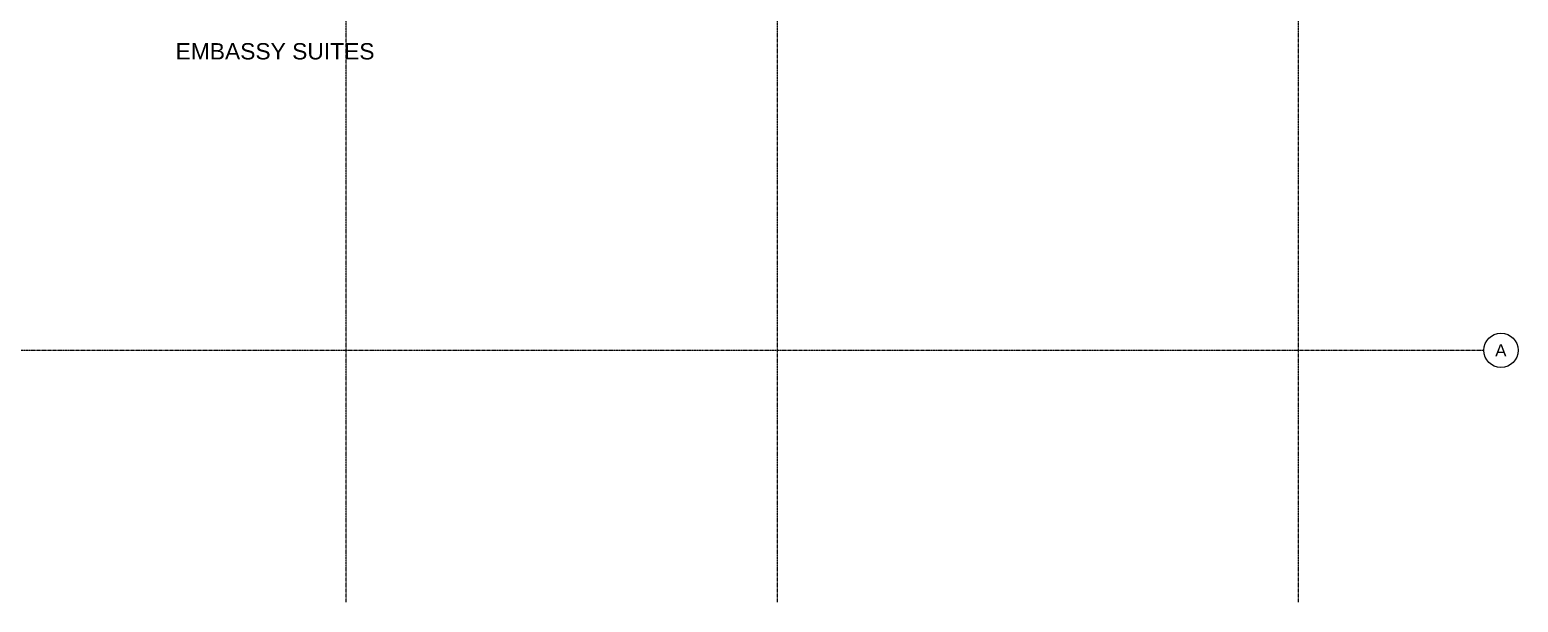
# Model space of a CAD drawing. Header units: inches. Extents: x -203 to 2070, y -968 to 768.
# Drawn here: x 1035 to 2070, y -968 to -570 of the extents above; entities that cross this region are included whole.
import ezdxf

# ---------------------------------------------------------------- set-up
doc = ezdxf.new("R2010")
doc.units = ezdxf.units.IN
doc.header["$MEASUREMENT"] = 0
doc.linetypes.add('Grid Line 1_2_', pattern=[0.875, 0.5, -0.125, 0.125, -0.125])
for name, color, linetype, lineweight in [('G-ANNO-TEXT', 231, 'Continuous', 9), ('S-GRID', 1, 'Continuous', 9), ('S-GRID-IDEN', 1, 'Continuous', 9)]:
    doc.layers.add(name, color=color, linetype=linetype, lineweight=lineweight)
doc.styles.add('Swis721 Lt BT', font='swissl.ttf', dxfattribs={"height": 11.352851})
doc.styles.add('Swis721 Lt BT_1', font='swissl.ttf', dxfattribs={"height": 8.514638})

# ---------------------------------------------------------------- blocks, each defined once
blk = doc.blocks.new('Grid - Grid Head - Circle-50561-LEVEL 10 - POWER _ SIGNAL')
at = {"layer": 'S-GRID-IDEN'}
blk.add_circle((0, 0), 0.125, dxfattribs=at)

msp = doc.modelspace()

# ---------------------------------------------------------------- linework, layer by layer
at = {"layer": 'S-GRID', "linetype": 'Grid Line 1_2_'}
for p, q in [((1254.7, -968.3), (1254.7, 744.5)), ((1554.7, -968.3), (1554.7, 744.5)), ((1917.1, -968.3), (1917.1, 744.5)), ((-203, -792.8), (2046, -792.8))]:
    msp.add_line(p, q, dxfattribs=at)

# ---------------------------------------------------------------- block references
at = {"layer": 'S-GRID-IDEN', "xscale": 95.99999999999994, "yscale": 95.99999999999994, "zscale": 95.99999999999994, "rotation": 269.9999999999994}
msp.add_blockref('Grid - Grid Head - Circle-50561-LEVEL 10 - POWER _ SIGNAL', (2058, -792.8), dxfattribs=at)

# ---------------------------------------------------------------- texts
at = {"layer": 'G-ANNO-TEXT', "color": 7, "insert": (1136.1, -578.9), "char_height": 11.353, "width": 151.776, "attachment_point": 1, "line_spacing_factor": 1.00667, "style": 'Swis721 Lt BT'}
msp.add_mtext('EMBASSY SUITES', dxfattribs=at)

# ---------------------------------------------------------------- next in the draw order: texts
at = {"layer": 'S-GRID-IDEN', "insert": (2057.9, -788.6), "char_height": 8.51, "width": 8.748, "attachment_point": 2, "line_spacing_factor": 1.00667, "style": 'Swis721 Lt BT_1', "bg_fill": 3, "box_fill_scale": 1.25, "bg_fill_color": 0, "bg_fill_transparency": 0}
msp.add_mtext('A', dxfattribs=at)

doc.saveas('drawing.dxf')
